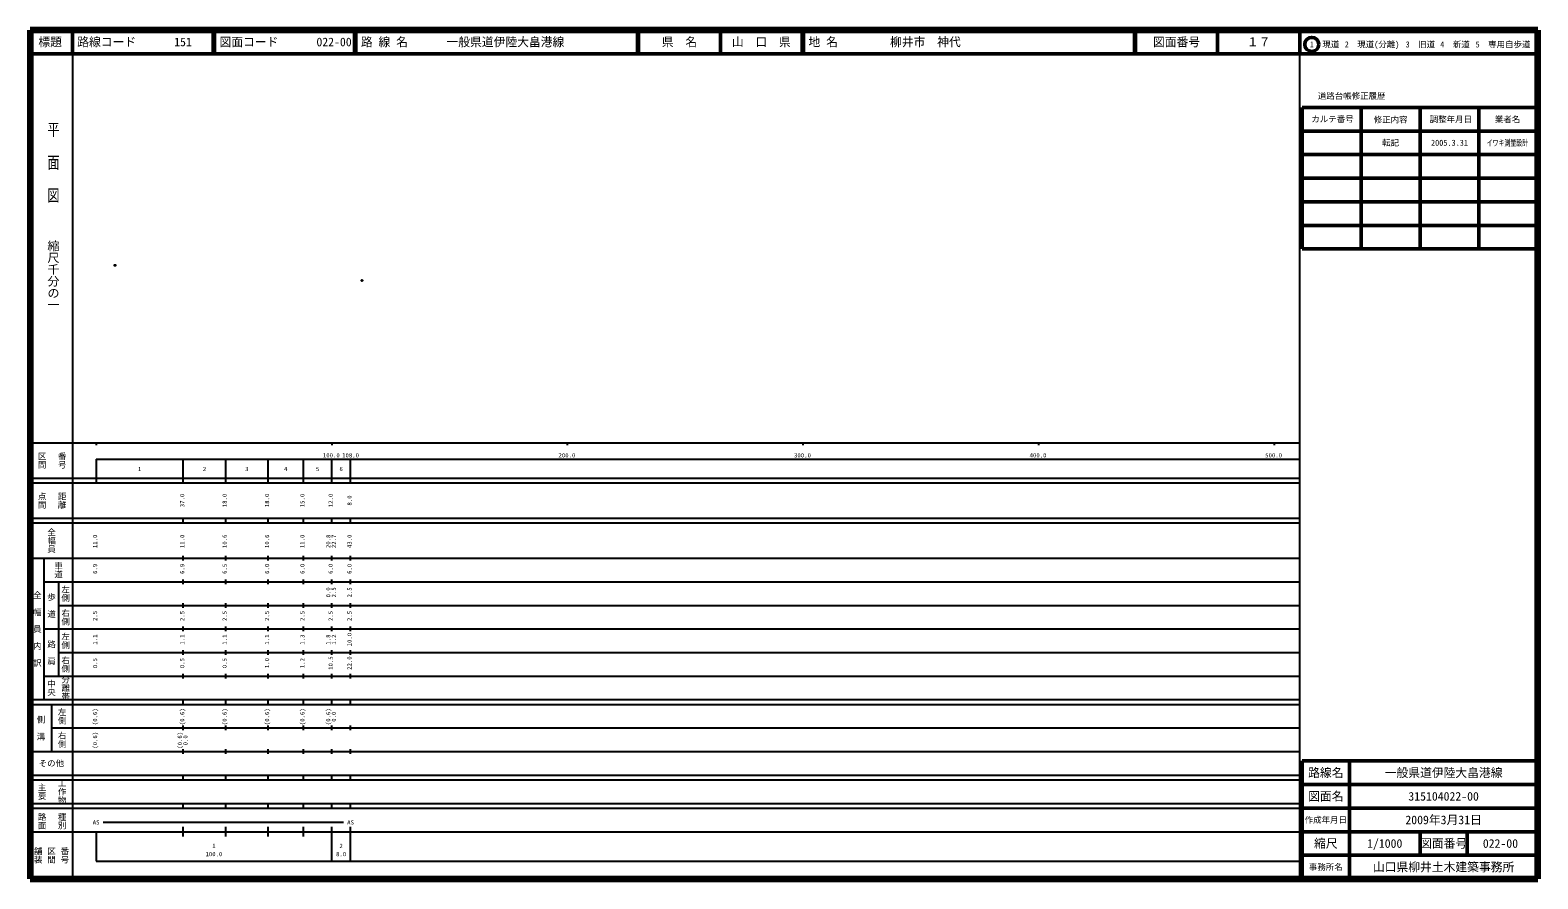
# Model space of a CAD drawing. Units: millimetres on the paper. Extents: x 40 to 680, y 20 to 380.
import ezdxf
from ezdxf.enums import TextEntityAlignment as Align

# ---------------------------------------------------------------- set-up
doc = ezdxf.new("R2010")
doc.units = ezdxf.units.MM
doc.header["$PDMODE"] = 32
doc.header["$PDSIZE"] = 0.5
doc.layers.add('M-OTRS', color=6, linetype='Continuous')
doc.layers.add('M-TTL-TXT', color=7, linetype='Continuous')
for name, color, linetype, lineweight in [('M-TTL', 2, 'Continuous', 140), ('M-TTL-BAND', 7, 'Continuous', 25), ('M-TTL-FRAM', 2, 'Continuous', 50), ('M-TTL-LINE', 7, 'Continuous', 50)]:
    doc.layers.add(name, color=color, linetype=linetype, lineweight=lineweight)
doc.styles.add('@ＭＳ ゴシック', font='')
doc.styles.add('ＭＳ ゴシック', font='')
doc.styles.get('@ＭＳ ゴシック').set_extended_font_data('@MS Gothic')
doc.styles.get('ＭＳ ゴシック').set_extended_font_data('MS Gothic')

msp = doc.modelspace()

# ---------------------------------------------------------------- linework, layer by layer
at = {"layer": 'M-OTRS'}
for p in [(76.027, 280.214), (180.848, 273.839)]:
    msp.add_point(p, dxfattribs=at)
at = {"layer": 'M-TTL'}
for p, q in [((40, 380), (40, 20)), ((680, 380), (40, 380)), ((680, 20), (680, 380)), ((40, 20), (680, 20))]:
    msp.add_line(p, q, dxfattribs=at)
at = {"layer": 'M-TTL-BAND'}
for p, q in [((58, 370), (58, 20)), ((579, 20), (579, 370)), ((40, 205), (579, 205)), ((68, 205), (68, 204)), ((168, 205), (168, 204)), ((268, 205), (268, 204)), ((368, 205), (368, 204)), ((468, 205), (468, 204)), ((568, 205), (568, 204)), ((68, 198), (579, 198)), ((68, 198), (68, 188)), ((105, 188), (105, 198)), ((123, 188), (123, 198)), ((141, 188), (141, 198)), ((156, 188), (156, 198)), ((168, 188), (168, 198)), ((176, 188), (176, 198)), ((40, 190), (579, 190)), ((40, 188), (579, 188)), ((40, 173), (579, 173)), ((105, 171), (105, 173)), ((123, 171), (123, 173)), ((141, 171), (141, 173)), ((156, 171), (156, 173)), ((168, 171), (168, 173)), ((176, 171), (176, 173)), ((40, 171), (579, 171)), ((40, 156), (579, 156)), ((46, 96), (46, 156)), ((105, 155), (105, 157)), ((123, 155), (123, 157)), ((141, 155), (141, 157)), ((156, 155), (156, 157)), ((168, 155), (168, 157)), ((176, 155), (176, 157)), ((46, 146), (579, 146)), ((52, 146), (52, 106)), ((105, 145), (105, 147)), ((123, 145), (123, 147)), ((141, 145), (141, 147)), ((156, 145), (156, 147)), ((168, 145), (168, 147)), ((176, 145), (176, 147)), ((52, 136), (579, 136)), ((105, 135), (105, 137)), ((123, 135), (123, 137)), ((141, 135), (141, 137)), ((156, 135), (156, 137)), ((168, 135), (168, 137)), ((176, 135), (176, 137)), ((46, 126), (579, 126)), ((105, 125), (105, 127)), ((123, 125), (123, 127)), ((141, 125), (141, 127)), ((156, 125), (156, 127)), ((168, 125), (168, 127)), ((176, 125), (176, 127)), ((52, 116), (579, 116)), ((105, 115), (105, 117)), ((123, 115), (123, 117)), ((141, 115), (141, 117)), ((156, 115), (156, 117)), ((168, 115), (168, 117)), ((176, 115), (176, 117)), ((46, 106), (579, 106)), ((105, 105), (105, 107)), ((123, 105), (123, 107)), ((141, 105), (141, 107)), ((156, 105), (156, 107)), ((168, 105), (168, 107)), ((176, 105), (176, 107)), ((40, 96), (579, 96)), ((105, 94), (105, 96)), ((123, 94), (123, 96)), ((141, 94), (141, 96)), ((156, 94), (156, 96)), ((168, 94), (168, 96)), ((176, 94), (176, 96)), ((40, 94), (579, 94)), ((49, 94), (49, 74)), ((49, 84), (579, 84)), ((105, 83), (105, 85)), ((123, 83), (123, 85)), ((141, 83), (141, 85)), ((156, 83), (156, 85)), ((168, 83), (168, 85)), ((176, 83), (176, 85)), ((40, 74), (579, 74)), ((105, 73), (105, 75)), ((123, 73), (123, 75)), ((141, 73), (141, 75)), ((156, 73), (156, 75)), ((168, 73), (168, 75)), ((176, 73), (176, 75)), ((40, 64), (579, 64)), ((105, 62), (105, 64)), ((123, 62), (123, 64)), ((141, 62), (141, 64)), ((156, 62), (156, 64)), ((168, 62), (168, 64)), ((176, 62), (176, 64)), ((40, 62), (579, 62)), ((40, 52), (579, 52)), ((105, 50), (105, 52)), ((123, 50), (123, 52)), ((141, 50), (141, 52)), ((156, 50), (156, 52)), ((168, 50), (168, 52)), ((176, 50), (176, 52)), ((40, 50), (579, 50)), ((40, 40), (579, 40)), ((68, 40), (68, 27.5)), ((71, 44), (173, 44)), ((105, 38), (105, 42)), ((123, 38), (123, 42)), ((141, 38), (141, 42)), ((156, 38), (156, 42)), ((168, 27.5), (168, 42)), ((176, 27.5), (176, 42)), ((68, 27.5), (579, 27.5))]:
    msp.add_line(p, q, dxfattribs=at)
at = {"layer": 'M-TTL-FRAM'}
for p, q in [((580, 347.197), (580, 287.197)), ((580, 347.197), (680, 347.197)), ((580, 287.197), (680, 287.197)), ((680, 70), (580, 70)), ((580, 70), (580, 20))]:
    msp.add_line(p, q, dxfattribs=at)
at = {"layer": 'M-TTL-LINE'}
for p, q in [((58, 380), (58, 370)), ((117.75, 380), (117.75, 370)), ((118.25, 380), (118.25, 370)), ((177.75, 380), (177.75, 370)), ((178.25, 380), (178.25, 370)), ((297.75, 380), (297.75, 370)), ((298.25, 380), (298.25, 370)), ((333, 380), (333, 370)), ((367.75, 380), (367.75, 370)), ((368.25, 380), (368.25, 370)), ((508.747, 380), (508.747, 370)), ((509.247, 380), (509.247, 370)), ((543.997, 380), (543.997, 370)), ((579, 380), (579, 370)), ((40, 370), (680, 370)), ((605, 347.197), (605, 287.197)), ((630, 347.197), (630, 287.197)), ((655, 347.197), (655, 287.197)), ((580, 337.197), (680, 337.197)), ((580, 327.197), (680, 327.197)), ((580, 317.197), (680, 317.197)), ((580, 307.197), (680, 307.197)), ((580, 297.197), (680, 297.197)), ((600, 70), (600, 20)), ((680, 60), (580, 60)), ((680, 50), (580, 50)), ((680, 40), (580, 40)), ((630, 40), (630, 30)), ((650, 40), (650, 30)), ((680, 30), (580, 30))]:
    msp.add_line(p, q, dxfattribs=at)
msp.add_circle((584.031, 373.958), 3, dxfattribs=at)

# ---------------------------------------------------------------- texts
at = {"layer": 'M-TTL-BAND', "style": '@ＭＳ ゴシック', "width": 1.4}
msp.add_text('平  面  図', height=3.666, rotation=270, dxfattribs=at).set_placement((49.777, 306.475), align=Align.MIDDLE_RIGHT)
at = {"layer": 'M-TTL-BAND', "style": '@ＭＳ ゴシック'}
msp.add_text('縮尺千分の一', height=3.666, rotation=270, dxfattribs=at).set_placement((49.777, 261.03), align=Align.MIDDLE_RIGHT)
for s, p in [('区間', (45, 197.5)), ('番号', (53.5, 197.5)), ('点間', (45, 180.5)), ('距離', (53.5, 180.5)), ('全幅員', (49, 163.5)), ('車道', (52, 151)), ('全\u3000幅\u3000員\u3000内\u3000訳', (43, 126)), ('歩\u3000道', (49, 136)), ('左側', (55, 141)), ('右側', (55, 131)), ('左側', (55, 121)), ('路\u3000肩', (49, 116)), ('右側', (55, 111)), ('中央', (49, 101)), ('分離帯', (55, 101)), ('左側', (53.5, 89)), ('側\u3000溝', (44.5, 84)), ('右側', (53.5, 79)), ('主要', (45, 57)), ('工作物', (53.5, 57)), ('路面', (45, 44.5)), ('種別', (53.5, 44.5)), ('舗装', (43.333, 30)), ('区間', (49, 30)), ('番号', (54.667, 30))]:
    msp.add_text(s, height=2.566, rotation=270, dxfattribs=at).set_placement(p, align=Align.MIDDLE_CENTER)
at = {"layer": 'M-TTL-BAND', "style": 'ＭＳ ゴシック'}
for s, p in [('100.0', (167.844, 198.195)), ('108.0', (176, 198.195)), ('200.0', (267.844, 198.195)), ('300.0', (367.844, 198.195)), ('400.0', (467.844, 198.195)), ('500.0', (567.844, 198.195)), ('1', (86.5, 192.405)), ('2', (114, 192.405)), ('3', (132, 192.405)), ('4', (148.5, 192.405)), ('5', (162, 192.405)), ('6', (172, 192.405)), ('AS', (68, 42.5)), ('AS', (176, 42.5)), ('1', (118, 32.523)), ('2', (172, 32.523)), ('100.0', (118, 29.033)), ('8.0', (172, 29.033))]:
    msp.add_text(s, height=1.833, dxfattribs=at).set_placement(p, align=Align.BOTTOM_CENTER)
for s, p in [('37.0', (106, 180.5)), ('18.0', (124, 180.5)), ('18.0', (142, 180.5)), ('15.0', (157, 180.5)), ('12.0', (169, 180.5)), ('8.0', (177, 180.5)), ('11.0', (69, 163.174)), ('11.0', (106, 163.174)), ('10.6', (124, 163.174)), ('10.6', (142, 163.174)), ('11.0', (157, 163.174)), ('20.8', (168, 163.174)), ('22.7', (170.37, 163.174)), ('43.0', (177, 163.174)), ('6.9', (69, 151.5)), ('6.9', (106, 151.5)), ('6.5', (124, 151.5)), ('6.0', (142, 151.5)), ('6.0', (157, 151.5)), ('6.0', (169, 151.5)), ('6.0', (177, 151.5)), ('0.0', (168, 141.5)), ('2.5', (170.37, 141.5)), ('2.5', (177, 141.5)), ('2.5', (69, 131.5)), ('2.5', (106, 131.5)), ('2.5', (124, 131.5)), ('2.5', (142, 131.5)), ('2.5', (157, 131.5)), ('2.5', (169, 131.5)), ('2.5', (177, 131.5)), ('1.1', (69, 121.5)), ('1.1', (106, 121.5)), ('1.1', (124, 121.5)), ('1.1', (142, 121.5)), ('1.3', (157, 121.5)), ('1.8', (168, 121.5)), ('1.2', (170.37, 121.5)), ('10.0', (177, 121.5)), ('0.5', (69, 111.5)), ('0.5', (106, 111.5)), ('0.5', (124, 111.5)), ('1.0', (142, 111.5)), ('1.2', (157, 111.5)), ('10.5', (169, 111.5)), ('22.0', (177, 111.5)), ('(0.6)', (69, 88.764)), ('(0.6)', (106, 88.764)), ('(0.6)', (124, 88.764)), ('(0.6)', (142, 88.764)), ('(0.6)', (157, 88.764)), ('(0.6)', (168, 88.764)), ('0.0', (170.37, 88.764)), ('(0.6)', (69, 78.764)), ('(0.6)', (105, 78.764)), ('0.0', (107.37, 78.764))]:
    msp.add_text(s, height=1.833, rotation=90, dxfattribs=at).set_placement(p, align=Align.BOTTOM_CENTER)
msp.add_text('その他', height=2.566, dxfattribs=at).set_placement((49, 69), align=Align.MIDDLE_CENTER)
at = {"layer": 'M-TTL-TXT', "style": 'ＭＳ ゴシック'}
for s, height, p in [('標題', 3.666, (48.5, 375)), ('県\u3000名', 3.666, (315.625, 375)), ('山\u3000口\u3000県', 3.666, (350.375, 375)), ('図面番号', 3.666, (526.622, 375)), ('１７', 3.666, (561.497, 375)), ('1\u3000現道', 2.566, (589.448, 373.958)), ('2\u3000現道(分離)', 2.566, (609.619, 373.958)), ('3\u3000旧道', 2.566, (630.121, 373.958)), ('4\u3000新道', 2.566, (644.824, 373.958)), ('5\u3000専用自歩道', 2.566, (665.228, 373.958)), ('道路台帳修正履歴', 2.566, (600.968, 352.113)), ('カルテ番号', 2.566, (592.839, 342.277)), ('修正内容', 2.566, (617.509, 342.023)), ('調整年月日', 2.566, (643.089, 342.197)), ('業者名', 2.566, (667.134, 342.197)), ('転記', 2.566, (617.5, 332.245)), ('2005.3.31', 2.566, (642.5, 332.245)), ('路線名', 3.666, (590, 65)), ('路線名', 3.666, (590, 65)), ('一般県道伊陸大畠港線', 3.666, (640, 65)), ('図面名', 3.666, (590, 55)), ('図面名', 3.666, (590, 55)), ('315104022-00', 3.666, (640, 55)), ('作成年月日', 2.566, (590, 45)), ('作成年月日', 2.566, (590, 45)), ('2009年3月31日', 3.666, (640, 45)), ('縮尺', 3.666, (590, 35)), ('縮尺', 3.666, (590, 35)), ('1/1000', 3.666, (615, 35)), ('図面番号', 3.666, (640, 35)), ('図面番号', 3.666, (640, 35)), ('022-00', 3.666, (664.125, 35)), ('事務所名', 2.566, (590, 25)), ('事務所名', 2.566, (590, 25)), ('山口県柳井土木建築事務所', 3.666, (640, 25))]:
    msp.add_text(s, height=height, dxfattribs=at).set_placement(p, align=Align.MIDDLE_CENTER)
for s, p in [('路線コード', (60, 375)), ('151', (101.142, 375)), ('151', (101.142, 375)), ('151', (101.142, 375)), ('図面コード', (120.38, 375)), ('022-00', (161.521, 375)), ('路 線 名', (180.38, 375)), ('一般県道伊陸大畠港線', (216.734, 375)), ('地 名', (370.38, 375)), ('柳井市\u3000神代', (405.024, 375))]:
    msp.add_text(s, height=3.666, dxfattribs=at).set_placement(p, align=Align.MIDDLE_LEFT)
at = {"layer": 'M-TTL-TXT', "style": 'ＭＳ ゴシック', "width": 0.7}
msp.add_text('イワキ測量設計', height=2.566, dxfattribs=at).set_placement((667.077, 332.189), align=Align.MIDDLE_CENTER)

doc.saveas('drawing.dxf')
